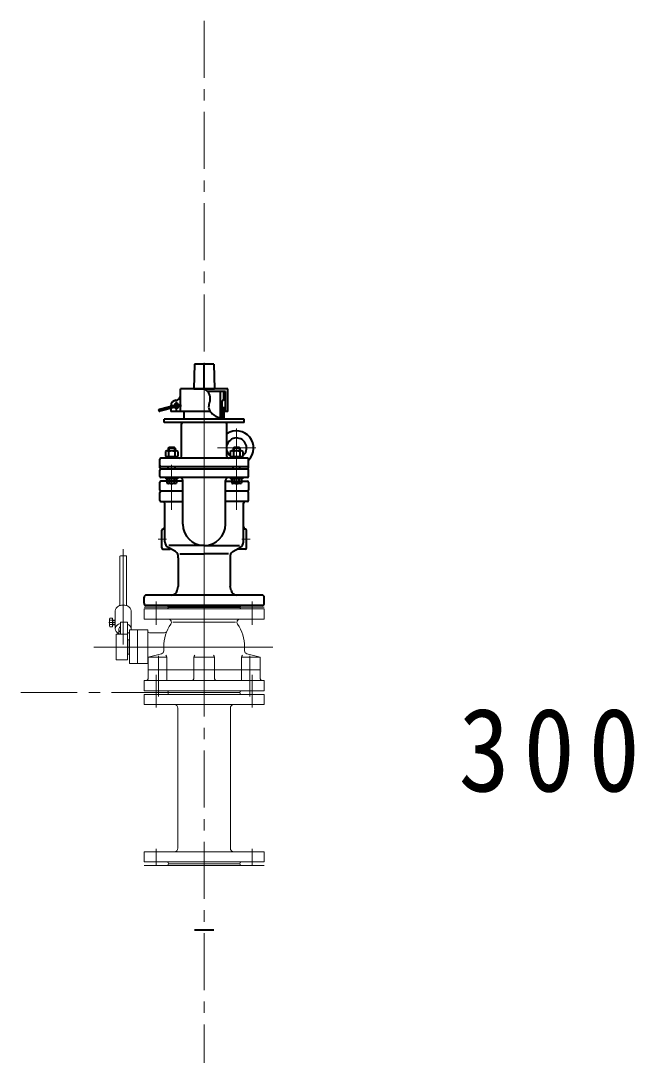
# Model space of a CAD drawing. Units: millimetres at full size, sheet at 1:20; details may follow other scales. Extents: x -5817 to 7940, y -3160 to 3160.
# Drawn here: x 6561 to 7637, y 782 to 2596 of the extents above; entities that cross this region are included whole.
import ezdxf

# ---------------------------------------------------------------- set-up
doc = ezdxf.new("R2010")
doc.units = ezdxf.units.MM
doc.header["$LTSCALE"] = 20
doc.linetypes.add('CHAIN1', pattern=[8, 5, -1, 1, -1])
for name, color, linetype, lineweight in [('0-7_TEMP01', 3, 'Continuous', 18), ('0-B_消火栓', 2, 'Continuous', 40), ('1-3_補修弁', 7, 'Continuous', 9), ('1-B_1B', 7, 'Continuous', 9)]:
    doc.layers.add(name, color=color, linetype=linetype, lineweight=lineweight)
doc.styles.add('ＭＳ ゴシック', font='')
doc.styles.get('ＭＳ ゴシック').set_extended_font_data('MS Gothic')

msp = doc.modelspace()

# ---------------------------------------------------------------- linework, layer by layer
at = {"layer": '0-7_TEMP01', "color": 4, "linetype": 'CHAIN1', "lineweight": 9}
for p, q in [((6882.38, 2596.26), (6882.38, -1726.85)), ((6819.88, 1417.97), (6560.61, 1417.97))]:
    msp.add_line(p, q, dxfattribs=at)
at = {"layer": '0-7_TEMP01'}
for p, q in [((6882.38, 1567.97), (6882.38, 1993.97)), ((6939.23, 1881.14), (6939.23, 1738.64)), ((6972.95, 1847.01), (6905.81, 1847.01)), ((6825.38, 1817.47), (6825.38, 1738.64)), ((6740.38, 1502.52), (6740.38, 1669.71)), ((6801.69, 1687.27), (6816.06, 1687.27)), ((6963.08, 1687.27), (6948.7, 1687.27)), ((6882.38, 1581.86), (6882.38, 1397.81)), ((6776.88, 1567.97), (6987.88, 1567.97)), ((6798.38, 1536.97), (6798.38, 1577.97)), ((6966.38, 1577.97), (6966.38, 1536.97)), ((6715.02, 1541.1), (6726.38, 1541.1)), ((7002.88, 1497.97), (6688.99, 1497.97)), ((6802.38, 1410.97), (6802.38, 1482.27)), ((6962.38, 1410.97), (6962.38, 1482.27)), ((6798.38, 1410.97), (6798.38, 1448.97)), ((6966.38, 1410.97), (6966.38, 1448.97)), ((6798.38, 1419.97), (6798.38, 1391.97)), ((6966.38, 1419.97), (6966.38, 1391.97)), ((6798.38, 1115.97), (6798.38, 1143.97)), ((6966.38, 1115.97), (6966.38, 1143.97))]:
    msp.add_line(p, q, dxfattribs=at)
at = {"layer": '0-B_消火栓'}
for p, q in [((6865.63, 1993.97), (6864.31, 1950.88)), ((6899.13, 1993.97), (6865.63, 1993.97)), ((6882.38, 1950.97), (6882.38, 1993.97)), ((6899.13, 1993.97), (6900.46, 1950.88)), ((6899.13, 1993.97), (6900.46, 1950.88)), ((6923.88, 1950.88), (6840.88, 1950.88)), ((6840.88, 1910.88), (6840.88, 1950.88)), ((6864.31, 1950.97), (6900.46, 1950.97)), ((6919.88, 1945.88), (6888.34, 1945.88)), ((6910.88, 1899.91), (6910.88, 1945.88)), ((6916.43, 1945.88), (6916.63, 1945.68)), ((6916.63, 1930.58), (6916.63, 1945.68)), ((6919.88, 1910.88), (6919.88, 1945.88)), ((6923.88, 1910.88), (6923.88, 1950.88)), ((6833.88, 1913.01), (6833.88, 1928.73)), ((6914.13, 1899.48), (6914.13, 1930.38)), ((6916.43, 1930.38), (6914.13, 1930.38)), ((6916.63, 1930.58), (6916.43, 1930.38)), ((6835.51, 1921.31), (6802.01, 1912.34)), ((6831.08, 1921.68), (6803.81, 1914.37)), ((6831.86, 1918.78), (6804.58, 1911.48)), ((6823.88, 1920.88), (6823.88, 1919.75)), ((6823.88, 1916.65), (6823.88, 1910.88)), ((6893.03, 1910.88), (6823.88, 1910.88)), ((6842.71, 1920.88), (6825.11, 1920.88)), ((6847.13, 1897.38), (6847.13, 1910.88)), ((6917.63, 1917.38), (6914.13, 1917.38)), ((6917.63, 1897.38), (6917.63, 1917.38)), ((6917.63, 1897.38), (6917.63, 1910.88)), ((6923.88, 1910.88), (6917.63, 1910.88)), ((6952.38, 1897.38), (6812.38, 1897.38)), ((6812.38, 1891.38), (6812.38, 1897.38)), ((6952.38, 1891.38), (6812.38, 1891.38)), ((6842.38, 1832.19), (6842.38, 1889.38)), ((6922.38, 1832.19), (6922.38, 1889.38)), ((6952.38, 1891.38), (6952.38, 1897.38)), ((6814.43, 1840.89), (6814.43, 1832.49)), ((6833.6, 1841.69), (6817.17, 1841.69)), ((6819.38, 1846.69), (6819.38, 1841.69)), ((6819.91, 1840.89), (6819.91, 1832.49)), ((6820.38, 1847.69), (6820.38, 1841.69)), ((6830.38, 1847.69), (6820.38, 1847.69)), ((6830.38, 1847.69), (6830.38, 1841.69)), ((6831.38, 1846.69), (6830.38, 1847.69)), ((6830.86, 1840.89), (6830.86, 1832.49)), ((6831.38, 1846.69), (6831.38, 1841.69)), ((6836.33, 1840.89), (6836.33, 1832.49)), ((6928.27, 1840.89), (6928.27, 1832.49)), ((6947.44, 1841.69), (6931.01, 1841.69)), ((6933.22, 1846.69), (6933.22, 1841.69)), ((6933.75, 1840.89), (6933.75, 1832.49)), ((6934.22, 1847.69), (6934.22, 1841.69)), ((6944.22, 1847.69), (6934.22, 1847.69)), ((6944.22, 1847.69), (6944.22, 1841.69)), ((6945.22, 1846.69), (6944.22, 1847.69)), ((6944.7, 1840.89), (6944.7, 1832.49)), ((6945.22, 1846.69), (6945.22, 1841.69)), ((6950.17, 1840.89), (6950.17, 1832.49)), ((6804.38, 1812.19), (6804.38, 1827.19)), ((6958.23, 1829.19), (6806.38, 1829.19)), ((6835.88, 1831.69), (6814.88, 1831.69)), ((6814.88, 1831.69), (6814.88, 1829.19)), ((6835.88, 1831.69), (6835.88, 1829.19)), ((6949.72, 1831.69), (6928.72, 1831.69)), ((6928.72, 1831.69), (6928.72, 1829.19)), ((6949.72, 1831.69), (6949.72, 1829.19)), ((6960.23, 1812.19), (6960.23, 1827.19)), ((6804.38, 1797.19), (6804.38, 1808.19)), ((6958.23, 1814.19), (6806.38, 1814.19)), ((6806.38, 1810.19), (6958.23, 1810.19)), ((6819.38, 1810.19), (6819.38, 1814.19)), ((6831.38, 1810.19), (6831.38, 1814.19)), ((6933.22, 1810.19), (6933.22, 1814.19)), ((6945.22, 1810.19), (6945.22, 1814.19)), ((6960.23, 1797.19), (6960.23, 1808.19)), ((6804.38, 1773.01), (6804.38, 1787.01)), ((6958.23, 1795.19), (6806.38, 1795.19)), ((6844.88, 1789.01), (6806.38, 1789.01)), ((6814.88, 1795.19), (6814.88, 1792.69)), ((6835.88, 1792.69), (6814.88, 1792.69)), ((6816.88, 1792.69), (6816.88, 1785.49)), ((6831.76, 1784.69), (6819.01, 1784.69)), ((6821.13, 1792.69), (6821.13, 1785.49)), ((6829.63, 1792.69), (6829.63, 1785.49)), ((6833.88, 1792.69), (6833.88, 1785.49)), ((6835.88, 1795.19), (6835.88, 1792.69)), ((6844.88, 1713.28), (6844.88, 1790.19)), ((6919.88, 1713.45), (6919.88, 1790.19)), ((6919.88, 1789.01), (6958.23, 1789.01)), ((6928.72, 1795.19), (6928.72, 1792.69)), ((6949.72, 1792.69), (6928.72, 1792.69)), ((6930.72, 1792.69), (6930.72, 1785.49)), ((6945.6, 1784.69), (6932.85, 1784.69)), ((6934.97, 1792.69), (6934.97, 1785.49)), ((6943.47, 1792.69), (6943.47, 1785.49)), ((6947.72, 1792.69), (6947.72, 1785.49)), ((6949.72, 1795.19), (6949.72, 1792.69)), ((6960.23, 1787.01), (6960.23, 1773.01)), ((6804.54, 1755.01), (6804.54, 1769.01)), ((6844.88, 1771.01), (6806.38, 1771.01)), ((6958.23, 1771.01), (6919.88, 1771.01)), ((6960.23, 1755.01), (6960.23, 1769.01)), ((6806.54, 1753.01), (6844.88, 1753.01)), ((6813.38, 1682.59), (6813.38, 1750.01)), ((6958.23, 1753.01), (6919.88, 1753.01)), ((6951.38, 1682.59), (6951.38, 1750.01)), ((6807.88, 1671.77), (6807.88, 1702.77)), ((6955.38, 1704.77), (6954.88, 1704.77)), ((6956.88, 1671.77), (6956.88, 1702.77)), ((6809.88, 1669.77), (6823.02, 1669.77)), ((6821.32, 1671.37), (6819.12, 1672.64)), ((6882.38, 1675.95), (6820.45, 1675.95)), ((6831.92, 1665.25), (6821.32, 1671.37)), ((6882.38, 1675.95), (6944.32, 1675.95)), ((6932.84, 1665.25), (6943.45, 1671.37)), ((6954.88, 1669.77), (6941.75, 1669.77)), ((6943.45, 1671.37), (6945.65, 1672.64)), ((6836.7, 1654.46), (6836.7, 1604.15)), ((6839.67, 1661.6), (6882.38, 1661.6)), ((6925.09, 1661.6), (6882.38, 1661.6)), ((6928.07, 1654.46), (6928.07, 1604.15)), ((6835.1, 1596.84), (6836.7, 1604.15)), ((6929.67, 1596.84), (6928.07, 1604.15)), ((6776.88, 1574.97), (6776.88, 1585.18)), ((6983.88, 1588.97), (6780.87, 1588.97)), ((6987.88, 1574.97), (6987.88, 1584.97)), ((6983.88, 1570.97), (6780.88, 1570.97)), ((6944.88, 1567.97), (6819.88, 1567.97)), ((6899.13, 1001.7), (6865.63, 1001.7))]:
    msp.add_line(p, q, dxfattribs=at)
for points in [[(6831.38, 1846.69), (6819.38, 1846.69), (6820.38, 1847.69)], [(6945.22, 1846.69), (6933.22, 1846.69), (6934.22, 1847.69)]]:
    msp.add_lwpolyline(points, dxfattribs=at)
for centre, radius, start, end in [((6870.17, 1930.28), 23.95, 37.40602, 59.32744), ((6873.63, 1932.55), 19.82, 11.82989, 38.28191), ((6833.88, 1920.88), 10, 93.185, 180), ((6833.88, 1920.88), 4, 217.024, 172.976), ((6832.88, 1938.85), 8, 273.185, 0), ((6923.9, 1916.33), 33.73, 160.48927, 176.02855), ((6874.05, 1933.99), 19.16, 340.48938, 7.85099), ((6804.19, 1912.92), 1.5, 105, 285), ((6831.47, 1920.23), 1.5, 285, 105), ((6904.32, 1919.25), 14.07, 182.40834, 219.66809), ((6914.73, 1927.11), 27.11, 218.39583, 237.7464), ((6844.38, 1889.38), 2, 90, 180), ((6916.54, 1929.25), 29.89, 237.00635, 254.54625), ((6916.64, 1930.52), 31.14, 254.99564, 271.83385), ((6920.38, 1889.38), 2, 0, 90), ((6939.23, 1847.01), 30, 314.427, 124.152), ((6939.23, 1847.01), 17.5, 308.734, 164.233), ((6817.17, 1836.6), 5.08, 57.419, 122.581), ((6817.17, 1836.77), 5.08, 237.419, 302.581), ((6825.38, 1822.55), 19.14, 73.374, 106.626), ((6825.38, 1850.82), 19.14, 253.374, 286.626), ((6833.6, 1836.6), 5.08, 57.419, 122.581), ((6833.6, 1836.77), 5.08, 237.419, 302.581), ((6939.23, 1847.01), 17.5, 195.767, 231.265), ((6931.01, 1836.6), 5.08, 57.419, 122.581), ((6931.01, 1836.77), 5.08, 237.419, 302.581), ((6939.22, 1822.55), 19.14, 73.374, 106.626), ((6939.22, 1850.82), 19.14, 253.374, 286.626), ((6947.44, 1836.6), 5.08, 57.419, 122.581), ((6947.44, 1836.77), 5.08, 237.419, 302.581), ((6806.38, 1827.19), 2, 90, 180), ((6806.38, 1816.19), 2, 180, 270), ((6839.38, 1832.19), 3, 270, 0), ((6925.38, 1832.19), 3, 180, 270), ((6958.23, 1827.19), 2, 0, 90), ((6958.23, 1816.19), 2, 270, 0), ((6806.38, 1812.19), 2, 180, 270), ((6806.38, 1808.19), 2, 90, 180), ((6806.38, 1797.19), 2, 180, 270), ((6958.23, 1812.19), 2, 270, 0), ((6958.23, 1808.19), 2, 0, 90), ((6958.23, 1797.19), 2, 270, 0), ((6806.38, 1787.01), 2, 90, 180), ((6819.01, 1787.91), 3.22, 228.74, 311.26), ((6825.38, 1796.38), 11.69, 248.679, 291.321), ((6831.76, 1787.91), 3.22, 228.74, 311.26), ((6839.88, 1790.19), 5, 0, 90), ((6924.88, 1790.19), 5, 90, 180), ((6932.85, 1787.91), 3.22, 228.74, 311.26), ((6939.22, 1796.38), 11.69, 248.679, 291.321), ((6945.6, 1787.91), 3.22, 228.74, 311.26), ((6958.23, 1787.01), 2, 0, 90), ((6806.38, 1773.01), 2, 180, 270), ((6806.54, 1769.01), 2, 90, 180), ((6958.23, 1773.01), 2, 270, 0), ((6958.23, 1769.01), 2, 0, 90), ((6806.54, 1755.01), 2, 180, 270), ((6810.38, 1750.01), 3, 0, 90), ((6954.38, 1750.01), 3, 90, 180), ((6958.23, 1755.01), 2, 270, 0), ((6809.38, 1708.77), 4, 270, 0), ((6882.38, 1713.45), 37.5, 180, 0), ((6955.38, 1708.77), 4, 180, 270), ((6809.88, 1702.77), 2, 90, 180), ((6954.88, 1702.77), 2, 0, 90), ((6809.88, 1671.77), 2, 180, 270), ((6824.88, 1682.59), 11.5, 180, 240), ((6939.88, 1682.59), 11.5, 300, 0), ((6954.88, 1671.77), 2, 270, 0), ((6826.92, 1656.59), 10, 347.697, 60), ((6937.84, 1656.59), 10, 120, 192.303), ((6825.33, 1598.97), 10, 270, 347.697), ((6939.44, 1598.97), 10, 192.303, 270), ((6780.88, 1584.97), 4, 90, 180), ((6983.88, 1584.97), 4, 0, 90), ((6780.88, 1574.97), 4, 180, 270), ((6816.88, 1567.97), 3, 0, 90), ((6947.88, 1567.97), 3, 90, 180), ((6983.88, 1574.97), 4, 270, 0)]:
    msp.add_arc(centre, radius, start, end, dxfattribs=at)
at = {"layer": '1-3_補修弁'}
for p, q in [((6734.38, 1656.63), (6734.38, 1570.55)), ((6745.38, 1657.63), (6735.38, 1657.63)), ((6746.38, 1656.63), (6746.38, 1570.55)), ((6726.38, 1529.79), (6726.38, 1561.61)), ((6754.38, 1529.79), (6754.38, 1561.61)), ((6776.88, 1564.97), (6987.88, 1564.97)), ((6776.88, 1546.97), (6776.88, 1564.97)), ((6819.88, 1567.97), (6944.88, 1567.97)), ((6987.88, 1564.97), (6987.88, 1546.97)), ((6716.38, 1546.72), (6716.38, 1535.48)), ((6716.96, 1544.86), (6721.88, 1544.86)), ((6716.98, 1548.61), (6721.88, 1548.61)), ((6721.88, 1548.61), (6721.88, 1533.6)), ((6726.38, 1545.1), (6721.88, 1545.1)), ((6721.88, 1544.1), (6726.38, 1544.1)), ((6987.88, 1546.97), (6776.88, 1546.97)), ((6716.96, 1537.35), (6721.88, 1537.35)), ((6721.88, 1533.6), (6716.98, 1533.6)), ((6721.88, 1538.1), (6726.38, 1538.1)), ((6721.88, 1537.1), (6726.38, 1537.1)), ((6732.88, 1529.79), (6732.88, 1522.87)), ((6747.88, 1541.63), (6735.88, 1541.63)), ((6735.88, 1520.47), (6735.88, 1541.63)), ((6747.88, 1541.63), (6747.88, 1475.47)), ((6751.38, 1527.97), (6751.38, 1468.97)), ((6751.38, 1527.97), (6783.38, 1527.97)), ((6765.38, 1468.97), (6765.38, 1527.97)), ((6783.38, 1468.97), (6783.38, 1527.97)), ((6827.38, 1541.39), (6937.38, 1541.39)), ((6747.88, 1520.47), (6727.88, 1520.47)), ((6727.88, 1520.47), (6727.88, 1475.47)), ((6748.38, 1510.47), (6748.38, 1485.47)), ((6786.38, 1522.97), (6812.55, 1522.97)), ((6811.38, 1491.04), (6811.38, 1497.97)), ((6953.38, 1491.04), (6953.38, 1497.97)), ((6727.88, 1475.47), (6747.88, 1475.47)), ((6748.38, 1485.47), (6747.88, 1485.97)), ((6748.38, 1485.47), (6751.38, 1485.47)), ((6784.38, 1479.97), (6784.38, 1443.97)), ((6816.81, 1479.97), (6816.81, 1438.97)), ((6864.38, 1479.97), (6900.38, 1479.97)), ((6864.38, 1443.97), (6864.38, 1479.97)), ((6900.38, 1443.97), (6900.38, 1479.97)), ((6947.95, 1479.97), (6980.38, 1479.97)), ((6947.95, 1479.97), (6947.95, 1438.97)), ((6957.09, 1486.21), (6980.38, 1479.97)), ((6980.38, 1443.97), (6980.38, 1479.97)), ((6751.38, 1468.97), (6784.38, 1468.97)), ((6784.38, 1457.97), (6980.38, 1457.97)), ((6987.88, 1438.97), (6776.88, 1438.97)), ((6776.88, 1420.97), (6776.88, 1438.97)), ((6987.88, 1420.97), (6987.88, 1438.97)), ((6987.88, 1420.97), (6776.88, 1420.97)), ((6944.88, 1417.97), (6819.88, 1417.97)), ((6944.88, 1417.97), (6819.88, 1417.97)), ((6987.88, 1414.97), (6776.88, 1414.97)), ((6776.88, 1414.97), (6776.88, 1396.97)), ((6987.88, 1396.97), (6987.88, 1414.97)), ((6776.88, 1396.97), (6987.88, 1396.97)), ((6836.38, 1390.97), (6836.38, 1144.97)), ((6928.38, 1390.97), (6928.38, 1144.97)), ((6776.88, 1138.97), (6987.88, 1138.97)), ((6776.88, 1120.97), (6776.88, 1138.97)), ((6987.88, 1138.97), (6987.88, 1120.97)), ((6987.88, 1120.97), (6776.88, 1120.97)), ((6987.88, 1114.97), (6776.88, 1114.97)), ((6944.88, 1117.97), (6819.88, 1117.97)), ((6944.88, 1117.97), (6819.88, 1117.97))]:
    msp.add_line(p, q, dxfattribs=at)
for points in [[(6747.88, 1509.97), (6748.38, 1510.47), (6751.38, 1510.47)], [(6807.67, 1486.21), (6784.38, 1479.97), (6816.81, 1479.97)]]:
    msp.add_lwpolyline(points, dxfattribs=at)
for centre, radius, start, end in [((6735.38, 1656.63), 1, 90, 180), ((6745.38, 1656.63), 1, 0, 90), ((6734.03, 1561.52), 7.64, 143.77013, 179.30664), ((6736.69, 1559.65), 10.9, 124.74801, 144.15638), ((6739.01, 1556.36), 14.93, 109.14369, 124.86798), ((6740.32, 1552.61), 18.91, 89.81124, 109.14224), ((6740.44, 1552.61), 18.91, 70.85776, 90.18876), ((6741.75, 1556.36), 14.93, 55.13203, 70.85632), ((6744.07, 1559.65), 10.9, 35.84361, 55.25198), ((6746.73, 1561.52), 7.64, 0.69337, 36.22988), ((6816.88, 1567.97), 3, 270, 0), ((6947.88, 1567.97), 3, 180, 270), ((6719.67, 1546.72), 3.29, 144.992, 214.565), ((6728.8, 1541.1), 12.42, 162.412, 197.588), ((6819.3, 1541.39), 5.58, 325.458, 90), ((6945.46, 1541.39), 5.58, 90, 214.542), ((6719.67, 1535.48), 3.29, 145.435, 215.008), ((6734.03, 1529.7), 7.64, 143.77013, 179.30664), ((6734.03, 1529.88), 7.64, 180.69336, 216.22986), ((6736.69, 1527.84), 10.9, 124.74801, 144.15638), ((6736.69, 1531.74), 10.9, 215.84364, 235.252), ((6739.01, 1524.54), 14.93, 109.14369, 124.86798), ((6736.98, 1529.74), 4.09, 143.77013, 179.30664), ((6736.98, 1522.82), 4.09, 143.77014, 179.30665), ((6738.4, 1528.74), 5.84, 124.74801, 144.15638), ((6738.4, 1521.82), 5.84, 124.74799, 144.15636), ((6737.8, 1529.42), 9.94, 101.14176, 111.74811), ((6738.32, 1529.16), 5.45, 116.55794, 126.4811), ((6738.32, 1522.24), 5.45, 116.55799, 126.48115), ((6744.16, 1528.78), 10.08, 52.6097, 68.33399), ((6744.07, 1527.84), 10.9, 35.84361, 55.25198), ((6746.73, 1529.7), 7.64, 0.69337, 36.22988), ((6747.28, 1529.8), 7.11, 345.10914, 359.9527), ((6786.38, 1525.97), 3, 180, 270), ((6882.38, 1497.97), 71, 145.458, 180), ((6812.55, 1527.97), 5, 270, 336.75), ((6882.38, 1497.97), 71, 0, 34.542), ((6737.31, 1531.97), 11.45, 233.33203, 249.05632), ((6736.98, 1522.92), 4.09, 180.69336, 216.22987), ((6733.76, 1520.54), 0.095, 205.74959, 225.15795), ((6742.07, 1534.48), 14.29, 293.98821, 305.06814), ((6748.27, 1526.45), 4.17, 298.82431, 318.23267), ((6806.38, 1491.04), 5, 285, 0), ((6958.38, 1491.04), 5, 180, 255), ((6811.81, 1479.97), 5, 0, 47.288), ((6869.38, 1479.97), 5, 132.712, 180), ((6895.38, 1479.97), 5, 0, 47.288), ((6952.95, 1479.97), 5, 132.712, 180), ((6779.38, 1443.97), 5, 270, 0), ((6859.38, 1443.97), 5, 270, 0), ((6905.38, 1443.97), 5, 180, 270), ((6985.38, 1443.97), 5, 180, 270), ((6816.88, 1417.97), 3, 0, 90), ((6816.88, 1417.97), 3, 270, 0), ((6947.88, 1417.97), 3, 90, 180), ((6947.88, 1417.97), 3, 180, 270), ((6830.38, 1390.97), 6, 360, 90), ((6934.38, 1390.97), 6, 90, 180), ((6830.38, 1144.97), 6, 270, 0), ((6934.38, 1144.97), 6, 180, 270), ((6816.88, 1117.97), 3, 0, 90), ((6816.88, 1117.97), 3, 270, 0), ((6947.88, 1117.97), 3, 90, 180), ((6947.88, 1117.97), 3, 180, 270)]:
    msp.add_arc(centre, radius, start, end, dxfattribs=at)

# ---------------------------------------------------------------- texts
at = {"layer": '1-B_1B', "insert": (7328.59, 1242.27), "char_height": 146.6, "attachment_point": 7, "style": 'ＭＳ ゴシック'}
msp.add_mtext('\\T1.27;\\W0.9;300', dxfattribs=at)

doc.saveas('drawing.dxf')
